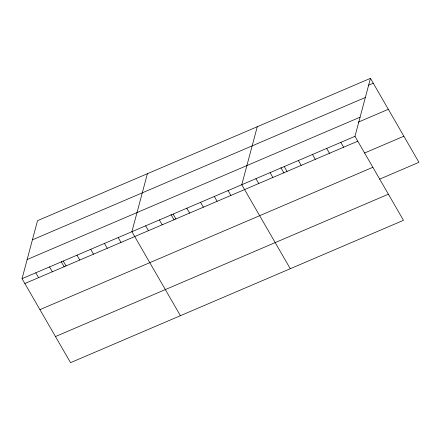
<?xml version="1.0" encoding="UTF-8"?>
<svg xmlns="http://www.w3.org/2000/svg" width="441" height="441" viewBox="0 0 441 441"><rect width="100%" height="100%" fill="white"/><g stroke="black" fill="none" stroke-linecap="round" stroke-linejoin="round"><path stroke-width="0.66" d="M370.457 78.333L354.977 136.324L403.471 220.324L70.543 362.667L22.05 278.668L37.529 220.676L370.457 78.333L418.95 162.332L379.58 179.162M147.393 173.704L131.914 231.696L180.408 315.69M257.263 126.732L241.778 184.724L290.277 268.718M368.334 85.289L373.257 83.184M32.419 239.816L365.346 97.472M27.16 259.534L360.082 117.19M358.191 122.19L388.334 109.302M22.05 278.668L354.977 136.324M24.85 283.524L357.778 141.181M364.498 153.044L403.873 136.214M39.933 309.643L372.854 167.293M55.467 336.549L388.389 194.205M340.827 142.377L343.627 147.228M326.676 148.424L329.477 153.275M312.526 154.477L315.326 159.328M298.375 160.524L301.181 165.375M284.23 166.577L287.03 171.428M280.884 167.646L283.921 172.911M270.079 172.624L272.88 177.475M255.929 178.671L258.729 183.528M228.047 190.595L230.847 195.446M214.315 196.465L217.115 201.316M200.583 202.336L203.384 207.193M186.846 208.207L189.647 213.064M173.115 214.083L175.915 218.934M171.02 214.618L174.057 219.883M159.383 219.954L162.183 224.805M145.646 225.825L148.452 230.676M118.182 237.567L120.983 242.423M104.451 243.438L107.251 248.294M90.714 249.314L93.52 254.165M76.982 255.185L79.782 260.036M63.25 261.055L66.051 265.906M61.15 261.59L64.193 266.855M49.519 266.926L52.319 271.777M35.782 272.797L38.582 277.654"/></g></svg>
